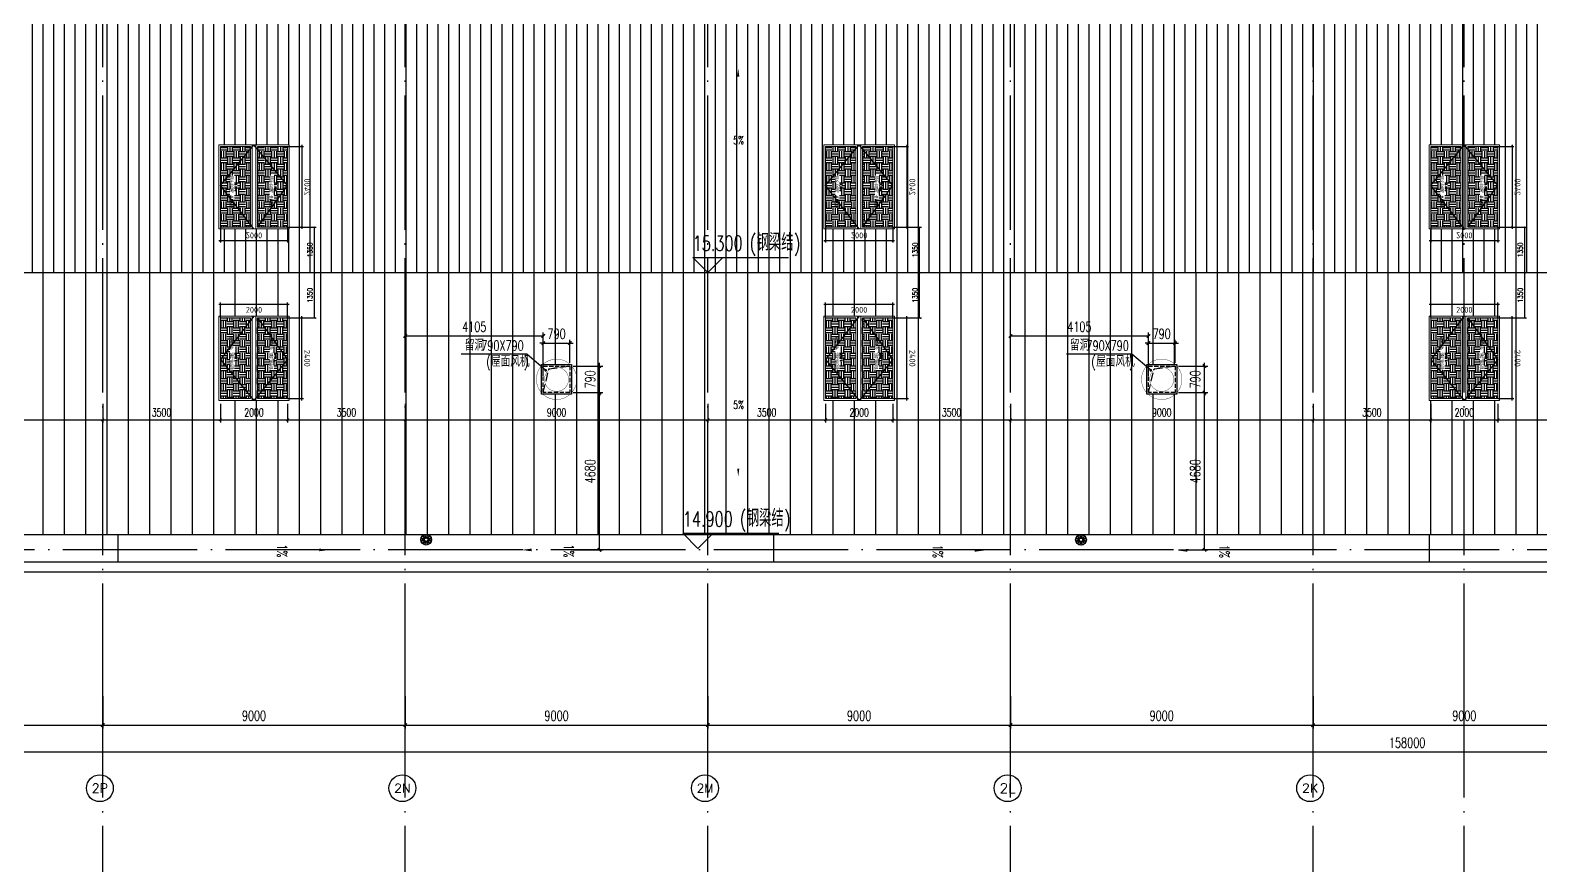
# Model space of a CAD drawing. Extents: x -1313754 to 847533, y 489853 to 941203.
# Drawn here: x 251990 to 296921, y 630673 to 655532 of the extents above; entities that cross this region are included whole.
import ezdxf
from ezdxf.enums import TextEntityAlignment as Align

# ---------------------------------------------------------------- set-up
doc = ezdxf.new("R2010")
doc.units = 0
doc.header["$LTSCALE"] = 1000
doc.header["$MEASUREMENT"] = 0
for name, pattern in [('DASH', [0.35, 0.25, -0.1]), ('DOTE', [2.42, 2, -0.2, 0.02, -0.2]), ('HIDDEN', [9.525, 6.35, -3.175])]:
    doc.linetypes.add(name, pattern=pattern)
doc.layers.get('Defpoints').update_dxf_attribs({"color": 210})
for name, color, linetype in [('A-AXIS-D', 1, 'Continuous'), ('A-AXIS-DOTE', 14, 'DOTE'), ('A-AXIS-DP', 126, 'Continuous'), ('A-AXIS-SYMB', 3, 'Continuous'), ('A-DRAIN', 142, 'Continuous'), ('A-HATCH-2', 251, 'Continuous'), ('A-LIN-V', 9, 'Continuous'), ('A-SFCE', 30, 'Continuous'), ('A-WINDOW', 140, 'Continuous'), ('AS-COLN', 6, 'Continuous'), ('AS-WALL', 40, 'Continuous'), ('AS-结构边线层', 200, 'Continuous'), ('DIM_SYMB', 3, 'Continuous'), ('PUB_TEXT', 7, 'Continuous'), ('SPACE', 7, 'Continuous'), ('SPACE_HATCH', 8, 'Continuous'), ('参考线', 8, 'Continuous'), ('外框', 1, 'HIDDEN'), ('暖通', 7, 'Continuous'), ('虹吸雨水斗', 6, 'Continuous')]:
    doc.layers.add(name, color=color, linetype=linetype)
doc.layers.add('A-加建区域', color=47, linetype='Continuous', plot=False)
doc.layers.add('成型线', color=3, linetype='Continuous', lineweight=18)
doc.styles.add('_TCH_AXIS', font='COMPLEX', dxfattribs={"bigfont": 'GBCBIG'})
doc.styles.add('_TCH_DIM', font='SIMPLEX', dxfattribs={"bigfont": 'GBCBIG'})
doc.styles.add('_TCH_DIM_T3', font='SIMPLEX', dxfattribs={"width": 0.705882, "bigfont": 'GBCBIG'})
doc.styles.add('_TCH_SPACE', font='SIMPLEX', dxfattribs={"height": 5, "bigfont": 'GBCBIG'})
doc.styles.get("Standard").update_dxf_attribs({"font": 'gbenor.shx', "bigfont": 'gbcbig.shx'})
doc.dimstyles.new('_TCH_ARCH&&100', dxfattribs={"dimtxt": 297.5, "dimasz": 100, "dimexe": 100, "dimexo": 100, "dimgap": 126.25, "dimtad": 1, "dimdec": 0, "dimzin": 0, "dimdsep": 46, "dimtxsty": '_TCH_DIM_T3', "dimblk": 'ARCHTICK', "dimcen": 0.09, "dimclrt": 7, "dimazin": 2, "dimtfac": 1, "dimtdec": 0, "dimtix": 1, "dimtmove": 2, "dimatfit": 3, "dimfxl": 0, "dimtolj": 1, "dimtzin": 0, "dimarcsym": 0})
doc.dimstyles.new('_TCH_ARCH&&50', dxfattribs={"dimtxt": 148.75, "dimasz": 50, "dimexe": 50, "dimexo": 50, "dimgap": 63.125, "dimtad": 1, "dimdec": 0, "dimzin": 0, "dimdsep": 46, "dimtxsty": '_TCH_DIM_T3', "dimblk": 'ARCHTICK', "dimcen": 0.09, "dimclrt": 7, "dimazin": 2, "dimtfac": 1, "dimtdec": 0, "dimtix": 1, "dimtmove": 2, "dimatfit": 3, "dimfxl": 0, "dimtolj": 1, "dimtzin": 0, "dimarcsym": 0})
doc.dimstyles.new('_TCH_ARCH&&80', dxfattribs={"dimtxt": 238, "dimasz": 80, "dimexe": 80, "dimexo": 80, "dimgap": 101, "dimtad": 1, "dimdec": 0, "dimzin": 0, "dimdsep": 46, "dimtxsty": '_TCH_DIM_T3', "dimblk": 'ARCHTICK', "dimcen": 0.09, "dimclrt": 7, "dimazin": 2, "dimtfac": 1, "dimtdec": 0, "dimtix": 1, "dimtmove": 2, "dimatfit": 3, "dimfxl": 0, "dimtolj": 1, "dimtzin": 0, "dimarcsym": 0})
pattern_1 = [(0, (0, 0), (187.5, 187.5), [187.5, -187.5]), (0, (0, 70.31), (187.5, 187.5), [187.5, -187.5]), (0, (0, 140.62), (187.5, 187.5), [187.5, -187.5]), (90, (23.44, 164.06), (-187.5, 187.5), [187.5, -187.5]), (90, (93.75, 164.06), (-187.5, 187.5), [187.5, -187.5]), (90, (164.06, 164.06), (-187.5, 187.5), [187.5, -187.5])]

# ---------------------------------------------------------------- blocks, each defined once
blk = doc.blocks.new('423213')
at = {"layer": 'A-AXIS-SYMB'}
for p, q in [((327494, 689616), (327044, 690066)), ((327044, 690066), (329894, 690066)), ((327494, 689616), (327944, 690066))]:
    blk.add_line(p, q, dxfattribs=at)
at = {"layer": 'PUB_TEXT', "style": '_TCH_DIM', "width": 0.705882}
for s, height, p in [('14.900', 446.2, (327043, 690266)), ('(', 446, (328738, 690266)), (')', 446, (330054, 690266))]:
    blk.add_text(s, height=height, dxfattribs=at).set_placement(p)
at = {"layer": 'PUB_TEXT', "style": '_TCH_DIM'}
blk.add_text('钢梁结', height=506.4, dxfattribs=at).set_placement((328948, 690266))
blk = doc.blocks.new('w4243')
at = {"layer": 'A-AXIS-SYMB'}
for p, q in [((327787, 697820), (327337, 698270)), ((327337, 698270), (330187, 698270)), ((327787, 697820), (328237, 698270))]:
    blk.add_line(p, q, dxfattribs=at)
at = {"layer": 'PUB_TEXT', "style": '_TCH_DIM', "width": 0.705882}
for s, height, p in [('15.300', 446.2, (327337, 698470)), ('(', 446, (329032, 698470)), (')', 446, (330347, 698470))]:
    blk.add_text(s, height=height, dxfattribs=at).set_placement(p)
at = {"layer": 'PUB_TEXT', "style": '_TCH_DIM'}
blk.add_text('钢梁结', height=506.4, dxfattribs=at).set_placement((329242, 698470))
blk = doc.blocks.new('rrrrrrrrrrrrrrrrrrrrr')
at = {"layer": 'A-HATCH-2'}
h = blk.add_hatch(dxfattribs=at)
h.set_pattern_fill('ANSI31', color=256, scale=200, angle=45)
h.set_pattern_definition([(90, (-500100, 0), (-317.5, 0), [])])
h.paths.add_polyline_path([(-266220, 648320), (-133684.3, 648320), (-128454.2, 648320), (-128454.2, 656120), (-285554.2, 656120), (-285554.2, 654270), (-285854.2, 654270), (-285854.2, 648345), (-262540, 648320)])
h = blk.add_hatch(dxfattribs=at)
h.set_pattern_fill('ANSI31', color=256, scale=400, angle=45)
h.set_pattern_definition([(90, (-500100, 0), (-635, 0), [])])
h.paths.add_polyline_path([(-266220, 648320), (-133684.3, 648320), (-128454.2, 648320), (-128454.2, 640520), (-285854.2, 640520), (-285854.2, 648320), (-262540, 648320)])
at = {"layer": 'A-AXIS-SYMB'}
for points in [[(-227050, 652460, 0, 0, 0), (-227050, 654390, 0, 64, 0), (-227050, 654150, 0, 0, 0)], [(-227050, 644180, 0, 0, 0), (-227050, 642250, 0, 64, 0), (-227050, 642490, 0, 0, 0)]]:
    blk.add_lwpolyline(points, format="xyseb", dxfattribs=at)
at = {"layer": 'A-LIN-V'}
blk.add_lwpolyline([(-128454.2, 640520), (-285854.2, 640520)], dxfattribs=at)
at = {"layer": 'A-SFCE'}
for points in [[(-285554.2, 654570), (-286154.2, 654570), (-286154.2, 639420), (-128154.2, 639420), (-128154.2, 639420), (-128154.2, 723220), (-264679.1, 723220), (-286154.2, 657017.5), (-286154.2, 656070)], [(-285854.2, 654270), (-285854.2, 639720), (-128454.2, 639720), (-128454.2, 722920), (-264461, 722920), (-285854.2, 656970), (-285854.2, 656370)], [(-285854.2, 648320), (-128454.2, 648320)]]:
    blk.add_lwpolyline(points, dxfattribs=at)
at = {"layer": 'A-WINDOW'}
for name in ['w4243', '423213']:
    blk.add_blockref(name, (-555741.6, -49500), dxfattribs=at)
at = {"layer": 'PUB_TEXT', "style": '_TCH_DIM', "width": 0.705882}
for p in [(-227202, 652138), (-227202, 644264)]:
    blk.add_text('5%', height=238, dxfattribs=at).set_placement(p)
blk = doc.blocks.new('_ArchTick')
at = {"color": 0, "linetype": 'ByBlock', "const_width": 0.4}
blk.add_lwpolyline([(-0.5, -0.5), (0.5, 0.5)], dxfattribs=at)
blk = doc.blocks.new('44')
at = {"layer": 'A-AXIS-DP', "color": 1}
for p, q in [((280302, 745270), (280302, 747370)), ((277446, 744900), (279946, 744900))]:
    blk.add_line(p, q, dxfattribs=at)
for p, xscale, yscale, zscale, rotation in [((280302, 747320), -50.00000000000003, 50.00000000000003, 50.00000000000001, 270), ((280302, 745320), -50.00000000000001, 50.00000000000001, 50.00000000000001, 90), ((279896, 744900), -50, 50, 50, 180)]:
    blk.add_blockref('_ArchTick', p, dxfattribs=dict(at, xscale=xscale, yscale=yscale, zscale=zscale, rotation=rotation))
at = {"layer": 'A-AXIS-DP', "color": 1, "xscale": -50, "yscale": 50, "zscale": 50}
blk.add_blockref('_ArchTick', (277496, 744900), dxfattribs=at)
at = {"layer": 'A-AXIS-DP', "color": 1, "insert": (278696, 744737), "char_height": 175, "attachment_point": 5, "rotation": 180}
blk.add_mtext('\\A1;2400', dxfattribs=at)
blk.add_wipeout([(277446, 745270), (279946, 745270), (279946, 747370), (277446, 747370)]).dxf.layer = '参考线'
at = {"layer": 'SPACE_HATCH'}
h = blk.add_hatch(dxfattribs=at)
h.set_pattern_fill('土壤', color=1, scale=50, style=0)
h.set_pattern_definition(pattern_1)
h.paths.add_polyline_path([(277496, 746420), (279896, 746420), (279896, 747320), (277496, 747320)])
h.paths.add_polyline_path([(278352, 746904), (279057, 746904), (279057, 747034), (278352, 747034)])
h.paths.add_polyline_path([(278591, 746811), (278817, 746811), (278817, 746895), (278591, 746895)])
h = blk.add_hatch(dxfattribs=at)
h.set_pattern_fill('土壤', color=1, scale=50, style=0)
h.set_pattern_definition(pattern_1)
h.paths.add_polyline_path([(277496, 746220), (279896, 746220), (279896, 745320), (277496, 745320)])
h.paths.add_polyline_path([(278352, 745724), (279057, 745724), (279057, 745854), (278352, 745854)])
h.paths.add_polyline_path([(278591, 745631), (278817, 745631), (278817, 745715), (278591, 745715)])
at = {"layer": 'A-AXIS-DP', "color": 1}
for p, q in [((279906, 747320), (280352, 747320)), ((277496, 745320), (277496, 744850)), ((279896, 745320), (279896, 744850)), ((279906, 745320), (280352, 745320))]:
    blk.add_line(p, q, dxfattribs=at)
at = {"layer": '外框'}
for points in [[(279946, 746320), (278658, 747320), (277446, 746320)], [(279896, 746220), (278658, 745320), (277446, 746320)]]:
    blk.add_lwpolyline(points, dxfattribs=at)
at = {"layer": '成型线'}
for p, q in [((279946, 745270), (279946, 747370)), ((277446, 746370), (279946, 746370)), ((277496, 746420), (279896, 746420)), ((277446, 746270), (279946, 746270)), ((277496, 746220), (279896, 746220))]:
    blk.add_line(p, q, dxfattribs=at)
for points in [[(279946, 745270), (277446, 745270), (277446, 747370), (279946, 747370)], [(277496, 746420), (277496, 747320), (279896, 747320), (279896, 746420)], [(279896, 746220), (279896, 745320), (277496, 745320), (277496, 746220)]]:
    blk.add_lwpolyline(points, dxfattribs=at)
at = {"layer": 'A-AXIS-DP', "color": 1, "insert": (280139, 746320), "char_height": 175, "attachment_point": 5, "rotation": 270}
blk.add_mtext('\\A1;2000', dxfattribs=at)
at = {"layer": 'SPACE', "color": 1, "style": '_TCH_SPACE'}
for p in [(278365, 746930), (278365, 745750)]:
    blk.add_text('自然排烟窗，有效面积', height=96.5, dxfattribs=at).set_placement(p)
at = {"layer": 'SPACE', "color": 1, "style": '_TCH_SPACE', "width": 0.705882}
for s, height, p in [('2.16m', 59.5, (278600, 746828)), ('2', 29.8, (278792, 746863)), ('2.16m', 59.5, (278600, 745648)), ('2', 29.8, (278792, 745683))]:
    blk.add_text(s, height=height, dxfattribs=at).set_placement(p)
blk = doc.blocks.new('*D2266')
at = {"layer": 'A-WINDOW', "color": 0, "lineweight": -2}
for p, q in [((296446, 826270), (296446, 825470)), ((297796, 826270), (297796, 825470)), ((296446, 825520), (297796, 825520))]:
    blk.add_line(p, q, dxfattribs=at)
at = {"layer": 'Defpoints', "color": 0}
for p in [(296446, 826320), (297796, 826320), (297796, 825520)]:
    blk.add_point(p, dxfattribs=at)
at = {"layer": 'A-WINDOW', "color": 0, "lineweight": -2, "xscale": 50, "yscale": 50, "zscale": 50, "rotation": 180}
blk.add_blockref('_ArchTick', (296446, 825520), dxfattribs=at)
at = {"layer": 'A-WINDOW', "color": 0, "lineweight": -2, "xscale": 50, "yscale": 50, "zscale": 50}
blk.add_blockref('_ArchTick', (297796, 825520), dxfattribs=at)
at = {"layer": 'A-WINDOW', "color": 7, "insert": (297121, 825657), "char_height": 148.8, "attachment_point": 5, "style": '_TCH_DIM_T3'}
blk.add_mtext('\\A1;1350', dxfattribs=at)
blk = doc.blocks.new('*D2267')
at = {"layer": 'A-WINDOW', "color": 0, "lineweight": -2}
for p, q in [((297796, 826270), (297796, 825470)), ((299146, 826270), (299146, 825470)), ((297796, 825520), (299146, 825520))]:
    blk.add_line(p, q, dxfattribs=at)
at = {"layer": 'Defpoints', "color": 0}
for p in [(297796, 826320), (299146, 826320), (299146, 825520)]:
    blk.add_point(p, dxfattribs=at)
at = {"layer": 'A-WINDOW', "color": 0, "lineweight": -2, "xscale": 50, "yscale": 50, "zscale": 50, "rotation": 180}
blk.add_blockref('_ArchTick', (297796, 825520), dxfattribs=at)
at = {"layer": 'A-WINDOW', "color": 0, "lineweight": -2, "xscale": 50, "yscale": 50, "zscale": 50}
blk.add_blockref('_ArchTick', (299146, 825520), dxfattribs=at)
at = {"layer": 'A-WINDOW', "color": 7, "insert": (298471, 825657), "char_height": 148.8, "attachment_point": 5, "style": '_TCH_DIM_T3'}
blk.add_mtext('\\A1;1350', dxfattribs=at)
blk = doc.blocks.new('*D1830')
at = {"layer": 'A-AXIS-DP', "color": 0, "lineweight": -2}
for p, q in [((245146, 644420), (245146, 643860)), ((254146, 644420), (254146, 643860)), ((245146, 643940), (254146, 643940))]:
    blk.add_line(p, q, dxfattribs=at)
at = {"layer": 'Defpoints', "color": 0}
for p in [(245146, 644500), (254146, 644500), (254146, 643940)]:
    blk.add_point(p, dxfattribs=at)
at = {"layer": 'A-AXIS-DP', "color": 0, "lineweight": -2, "xscale": 80, "yscale": 80, "zscale": 80, "rotation": 180}
blk.add_blockref('_ArchTick', (245146, 643940), dxfattribs=at)
at = {"layer": 'A-AXIS-DP', "color": 0, "lineweight": -2, "xscale": 80, "yscale": 80, "zscale": 80}
blk.add_blockref('_ArchTick', (254146, 643940), dxfattribs=at)
at = {"layer": 'A-AXIS-DP', "color": 7, "insert": (249646, 644160), "char_height": 238, "attachment_point": 5, "style": '_TCH_DIM_T3'}
blk.add_mtext('\\A1;9000', dxfattribs=at)
blk = doc.blocks.new('*D1831')
at = {"layer": 'A-AXIS-DP', "color": 0, "lineweight": -2}
for p, q in [((254146, 644420), (254146, 643860)), ((257646, 644420), (257646, 643860)), ((254146, 643940), (257646, 643940))]:
    blk.add_line(p, q, dxfattribs=at)
at = {"layer": 'Defpoints', "color": 0}
for p in [(254146, 644500), (257646, 644500), (257646, 643940)]:
    blk.add_point(p, dxfattribs=at)
at = {"layer": 'A-AXIS-DP', "color": 0, "lineweight": -2, "xscale": 80, "yscale": 80, "zscale": 80, "rotation": 180}
blk.add_blockref('_ArchTick', (254146, 643940), dxfattribs=at)
at = {"layer": 'A-AXIS-DP', "color": 0, "lineweight": -2, "xscale": 80, "yscale": 80, "zscale": 80}
blk.add_blockref('_ArchTick', (257646, 643940), dxfattribs=at)
at = {"layer": 'A-AXIS-DP', "color": 7, "insert": (255896, 644160), "char_height": 238, "attachment_point": 5, "style": '_TCH_DIM_T3'}
blk.add_mtext('\\A1;3500', dxfattribs=at)
blk = doc.blocks.new('*D1832')
at = {"layer": 'A-AXIS-DP', "color": 0, "lineweight": -2}
for p, q in [((257646, 644420), (257646, 643860)), ((259646, 644420), (259646, 643860)), ((257646, 643940), (259646, 643940))]:
    blk.add_line(p, q, dxfattribs=at)
at = {"layer": 'Defpoints', "color": 0}
for p in [(257646, 644500), (259646, 644500), (259646, 643940)]:
    blk.add_point(p, dxfattribs=at)
at = {"layer": 'A-AXIS-DP', "color": 0, "lineweight": -2, "xscale": 80, "yscale": 80, "zscale": 80, "rotation": 180}
blk.add_blockref('_ArchTick', (257646, 643940), dxfattribs=at)
at = {"layer": 'A-AXIS-DP', "color": 0, "lineweight": -2, "xscale": 80, "yscale": 80, "zscale": 80}
blk.add_blockref('_ArchTick', (259646, 643940), dxfattribs=at)
at = {"layer": 'A-AXIS-DP', "color": 7, "insert": (258646, 644160), "char_height": 238, "attachment_point": 5, "style": '_TCH_DIM_T3'}
blk.add_mtext('\\A1;2000', dxfattribs=at)
blk = doc.blocks.new('*D1833')
at = {"layer": 'A-AXIS-DP', "color": 0, "lineweight": -2}
for p, q in [((259646, 644420), (259646, 643860)), ((263146, 644420), (263146, 643860)), ((259646, 643940), (263146, 643940))]:
    blk.add_line(p, q, dxfattribs=at)
at = {"layer": 'Defpoints', "color": 0}
for p in [(259646, 644500), (263146, 644500), (263146, 643940)]:
    blk.add_point(p, dxfattribs=at)
at = {"layer": 'A-AXIS-DP', "color": 0, "lineweight": -2, "xscale": 80, "yscale": 80, "zscale": 80, "rotation": 180}
blk.add_blockref('_ArchTick', (259646, 643940), dxfattribs=at)
at = {"layer": 'A-AXIS-DP', "color": 0, "lineweight": -2, "xscale": 80, "yscale": 80, "zscale": 80}
blk.add_blockref('_ArchTick', (263146, 643940), dxfattribs=at)
at = {"layer": 'A-AXIS-DP', "color": 7, "insert": (261396, 644160), "char_height": 238, "attachment_point": 5, "style": '_TCH_DIM_T3'}
blk.add_mtext('\\A1;3500', dxfattribs=at)
blk = doc.blocks.new('*D1834')
at = {"layer": 'A-AXIS-DP', "color": 0, "lineweight": -2}
for p, q in [((263146, 644420), (263146, 643860)), ((272146, 644420), (272146, 643860)), ((263146, 643940), (272146, 643940))]:
    blk.add_line(p, q, dxfattribs=at)
at = {"layer": 'Defpoints', "color": 0}
for p in [(263146, 644500), (272146, 644500), (272146, 643940)]:
    blk.add_point(p, dxfattribs=at)
at = {"layer": 'A-AXIS-DP', "color": 0, "lineweight": -2, "xscale": 80, "yscale": 80, "zscale": 80, "rotation": 180}
blk.add_blockref('_ArchTick', (263146, 643940), dxfattribs=at)
at = {"layer": 'A-AXIS-DP', "color": 0, "lineweight": -2, "xscale": 80, "yscale": 80, "zscale": 80}
blk.add_blockref('_ArchTick', (272146, 643940), dxfattribs=at)
at = {"layer": 'A-AXIS-DP', "color": 7, "insert": (267646, 644160), "char_height": 238, "attachment_point": 5, "style": '_TCH_DIM_T3'}
blk.add_mtext('\\A1;9000', dxfattribs=at)
blk = doc.blocks.new('*D1835')
at = {"layer": 'A-AXIS-DP', "color": 0, "lineweight": -2}
for p, q in [((272146, 644420), (272146, 643860)), ((275646, 644420), (275646, 643860)), ((272146, 643940), (275646, 643940))]:
    blk.add_line(p, q, dxfattribs=at)
at = {"layer": 'Defpoints', "color": 0}
for p in [(272146, 644500), (275646, 644500), (275646, 643940)]:
    blk.add_point(p, dxfattribs=at)
at = {"layer": 'A-AXIS-DP', "color": 0, "lineweight": -2, "xscale": 80, "yscale": 80, "zscale": 80, "rotation": 180}
blk.add_blockref('_ArchTick', (272146, 643940), dxfattribs=at)
at = {"layer": 'A-AXIS-DP', "color": 0, "lineweight": -2, "xscale": 80, "yscale": 80, "zscale": 80}
blk.add_blockref('_ArchTick', (275646, 643940), dxfattribs=at)
at = {"layer": 'A-AXIS-DP', "color": 7, "insert": (273896, 644160), "char_height": 238, "attachment_point": 5, "style": '_TCH_DIM_T3'}
blk.add_mtext('\\A1;3500', dxfattribs=at)
blk = doc.blocks.new('*D1836')
at = {"layer": 'A-AXIS-DP', "color": 0, "lineweight": -2}
for p, q in [((275646, 644420), (275646, 643860)), ((277646, 644420), (277646, 643860)), ((275646, 643940), (277646, 643940))]:
    blk.add_line(p, q, dxfattribs=at)
at = {"layer": 'Defpoints', "color": 0}
for p in [(275646, 644500), (277646, 644500), (277646, 643940)]:
    blk.add_point(p, dxfattribs=at)
at = {"layer": 'A-AXIS-DP', "color": 0, "lineweight": -2, "xscale": 80, "yscale": 80, "zscale": 80, "rotation": 180}
blk.add_blockref('_ArchTick', (275646, 643940), dxfattribs=at)
at = {"layer": 'A-AXIS-DP', "color": 0, "lineweight": -2, "xscale": 80, "yscale": 80, "zscale": 80}
blk.add_blockref('_ArchTick', (277646, 643940), dxfattribs=at)
at = {"layer": 'A-AXIS-DP', "color": 7, "insert": (276646, 644160), "char_height": 238, "attachment_point": 5, "style": '_TCH_DIM_T3'}
blk.add_mtext('\\A1;2000', dxfattribs=at)
blk = doc.blocks.new('*D1837')
at = {"layer": 'A-AXIS-DP', "color": 0, "lineweight": -2}
for p, q in [((277646, 644420), (277646, 643860)), ((281146, 644420), (281146, 643860)), ((277646, 643940), (281146, 643940))]:
    blk.add_line(p, q, dxfattribs=at)
at = {"layer": 'Defpoints', "color": 0}
for p in [(277646, 644500), (281146, 644500), (281146, 643940)]:
    blk.add_point(p, dxfattribs=at)
at = {"layer": 'A-AXIS-DP', "color": 0, "lineweight": -2, "xscale": 80, "yscale": 80, "zscale": 80, "rotation": 180}
blk.add_blockref('_ArchTick', (277646, 643940), dxfattribs=at)
at = {"layer": 'A-AXIS-DP', "color": 0, "lineweight": -2, "xscale": 80, "yscale": 80, "zscale": 80}
blk.add_blockref('_ArchTick', (281146, 643940), dxfattribs=at)
at = {"layer": 'A-AXIS-DP', "color": 7, "insert": (279396, 644160), "char_height": 238, "attachment_point": 5, "style": '_TCH_DIM_T3'}
blk.add_mtext('\\A1;3500', dxfattribs=at)
blk = doc.blocks.new('*D1838')
at = {"layer": 'A-AXIS-DP', "color": 0, "lineweight": -2}
for p, q in [((281146, 644420), (281146, 643860)), ((290146, 644420), (290146, 643860)), ((281146, 643940), (290146, 643940))]:
    blk.add_line(p, q, dxfattribs=at)
at = {"layer": 'Defpoints', "color": 0}
for p in [(281146, 644500), (290146, 644500), (290146, 643940)]:
    blk.add_point(p, dxfattribs=at)
at = {"layer": 'A-AXIS-DP', "color": 0, "lineweight": -2, "xscale": 80, "yscale": 80, "zscale": 80, "rotation": 180}
blk.add_blockref('_ArchTick', (281146, 643940), dxfattribs=at)
at = {"layer": 'A-AXIS-DP', "color": 0, "lineweight": -2, "xscale": 80, "yscale": 80, "zscale": 80}
blk.add_blockref('_ArchTick', (290146, 643940), dxfattribs=at)
at = {"layer": 'A-AXIS-DP', "color": 7, "insert": (285646, 644160), "char_height": 238, "attachment_point": 5, "style": '_TCH_DIM_T3'}
blk.add_mtext('\\A1;9000', dxfattribs=at)
blk = doc.blocks.new('*D1839')
at = {"layer": 'A-AXIS-DP', "color": 0, "lineweight": -2}
for p, q in [((290146, 644420), (290146, 643860)), ((293646, 644420), (293646, 643860)), ((290146, 643940), (293646, 643940))]:
    blk.add_line(p, q, dxfattribs=at)
at = {"layer": 'Defpoints', "color": 0}
for p in [(290146, 644500), (293646, 644500), (293646, 643940)]:
    blk.add_point(p, dxfattribs=at)
at = {"layer": 'A-AXIS-DP', "color": 0, "lineweight": -2, "xscale": 80, "yscale": 80, "zscale": 80, "rotation": 180}
blk.add_blockref('_ArchTick', (290146, 643940), dxfattribs=at)
at = {"layer": 'A-AXIS-DP', "color": 0, "lineweight": -2, "xscale": 80, "yscale": 80, "zscale": 80}
blk.add_blockref('_ArchTick', (293646, 643940), dxfattribs=at)
at = {"layer": 'A-AXIS-DP', "color": 7, "insert": (291896, 644160), "char_height": 238, "attachment_point": 5, "style": '_TCH_DIM_T3'}
blk.add_mtext('\\A1;3500', dxfattribs=at)
blk = doc.blocks.new('*D1840')
at = {"layer": 'A-AXIS-DP', "color": 0, "lineweight": -2}
for p, q in [((293646, 644420), (293646, 643860)), ((295646, 644420), (295646, 643860)), ((293646, 643940), (295646, 643940))]:
    blk.add_line(p, q, dxfattribs=at)
at = {"layer": 'Defpoints', "color": 0}
for p in [(293646, 644500), (295646, 644500), (295646, 643940)]:
    blk.add_point(p, dxfattribs=at)
at = {"layer": 'A-AXIS-DP', "color": 0, "lineweight": -2, "xscale": 80, "yscale": 80, "zscale": 80, "rotation": 180}
blk.add_blockref('_ArchTick', (293646, 643940), dxfattribs=at)
at = {"layer": 'A-AXIS-DP', "color": 0, "lineweight": -2, "xscale": 80, "yscale": 80, "zscale": 80}
blk.add_blockref('_ArchTick', (295646, 643940), dxfattribs=at)
at = {"layer": 'A-AXIS-DP', "color": 7, "insert": (294646, 644160), "char_height": 238, "attachment_point": 5, "style": '_TCH_DIM_T3'}
blk.add_mtext('\\A1;2000', dxfattribs=at)
blk = doc.blocks.new('*D1841')
at = {"layer": 'A-AXIS-DP', "color": 0, "lineweight": -2}
for p, q in [((295646, 644420), (295646, 643860)), ((299146, 644420), (299146, 643860)), ((295646, 643940), (299146, 643940))]:
    blk.add_line(p, q, dxfattribs=at)
at = {"layer": 'Defpoints', "color": 0}
for p in [(295646, 644500), (299146, 644500), (299146, 643940)]:
    blk.add_point(p, dxfattribs=at)
at = {"layer": 'A-AXIS-DP', "color": 0, "lineweight": -2, "xscale": 80, "yscale": 80, "zscale": 80, "rotation": 180}
blk.add_blockref('_ArchTick', (295646, 643940), dxfattribs=at)
at = {"layer": 'A-AXIS-DP', "color": 0, "lineweight": -2, "xscale": 80, "yscale": 80, "zscale": 80}
blk.add_blockref('_ArchTick', (299146, 643940), dxfattribs=at)
at = {"layer": 'A-AXIS-DP', "color": 7, "insert": (297396, 644160), "char_height": 238, "attachment_point": 5, "style": '_TCH_DIM_T3'}
blk.add_mtext('\\A1;3500', dxfattribs=at)
blk = doc.blocks.new('*D1288')
at = {"layer": 'A-AXIS-D', "color": 0, "lineweight": -2}
for p, q in [((-34118, -169100), (-34118, -170060)), ((-25118, -169100), (-25118, -170060)), ((-34118, -169960), (-25118, -169960))]:
    blk.add_line(p, q, dxfattribs=at)
at = {"layer": 'Defpoints', "color": 0}
for p in [(-34118, -169000), (-25118, -169000), (-25118, -169960)]:
    blk.add_point(p, dxfattribs=at)
at = {"layer": 'A-AXIS-D', "color": 0, "lineweight": -2, "xscale": 100, "yscale": 100, "zscale": 100, "rotation": 180}
blk.add_blockref('_ArchTick', (-34118, -169960), dxfattribs=at)
at = {"layer": 'A-AXIS-D', "color": 0, "lineweight": -2, "xscale": 100, "yscale": 100, "zscale": 100}
blk.add_blockref('_ArchTick', (-25118, -169960), dxfattribs=at)
at = {"layer": 'A-AXIS-D', "color": 7, "insert": (-29618, -169685), "char_height": 297.5, "attachment_point": 5, "style": '_TCH_DIM_T3'}
blk.add_mtext('\\A1;9000', dxfattribs=at)
blk = doc.blocks.new('*D1289')
at = {"layer": 'A-AXIS-D', "color": 0, "lineweight": -2}
for p, q in [((-25118, -169100), (-25118, -170060)), ((-16118, -169100), (-16118, -170060)), ((-25118, -169960), (-16118, -169960))]:
    blk.add_line(p, q, dxfattribs=at)
at = {"layer": 'Defpoints', "color": 0}
for p in [(-25118, -169000), (-16118, -169000), (-16118, -169960)]:
    blk.add_point(p, dxfattribs=at)
at = {"layer": 'A-AXIS-D', "color": 0, "lineweight": -2, "xscale": 100, "yscale": 100, "zscale": 100, "rotation": 180}
blk.add_blockref('_ArchTick', (-25118, -169960), dxfattribs=at)
at = {"layer": 'A-AXIS-D', "color": 0, "lineweight": -2, "xscale": 100, "yscale": 100, "zscale": 100}
blk.add_blockref('_ArchTick', (-16118, -169960), dxfattribs=at)
at = {"layer": 'A-AXIS-D', "color": 7, "insert": (-20618, -169685), "char_height": 297.5, "attachment_point": 5, "style": '_TCH_DIM_T3'}
blk.add_mtext('\\A1;9000', dxfattribs=at)
blk = doc.blocks.new('*D1290')
at = {"layer": 'A-AXIS-D', "color": 0, "lineweight": -2}
for p, q in [((-16118, -169100), (-16118, -170060)), ((-7118, -169100), (-7118, -170060)), ((-16118, -169960), (-7118, -169960))]:
    blk.add_line(p, q, dxfattribs=at)
at = {"layer": 'Defpoints', "color": 0}
for p in [(-16118, -169000), (-7118, -169000), (-7118, -169960)]:
    blk.add_point(p, dxfattribs=at)
at = {"layer": 'A-AXIS-D', "color": 0, "lineweight": -2, "xscale": 100, "yscale": 100, "zscale": 100, "rotation": 180}
blk.add_blockref('_ArchTick', (-16118, -169960), dxfattribs=at)
at = {"layer": 'A-AXIS-D', "color": 0, "lineweight": -2, "xscale": 100, "yscale": 100, "zscale": 100}
blk.add_blockref('_ArchTick', (-7118, -169960), dxfattribs=at)
at = {"layer": 'A-AXIS-D', "color": 7, "insert": (-11618, -169685), "char_height": 297.5, "attachment_point": 5, "style": '_TCH_DIM_T3'}
blk.add_mtext('\\A1;9000', dxfattribs=at)
blk = doc.blocks.new('*D1291')
at = {"layer": 'A-AXIS-D', "color": 0, "lineweight": -2}
for p, q in [((-7118, -169100), (-7118, -170060)), ((1882, -169100), (1882, -170060)), ((-7118, -169960), (1882, -169960))]:
    blk.add_line(p, q, dxfattribs=at)
at = {"layer": 'Defpoints', "color": 0}
for p in [(-7118, -169000), (1882, -169000), (1882, -169960)]:
    blk.add_point(p, dxfattribs=at)
at = {"layer": 'A-AXIS-D', "color": 0, "lineweight": -2, "xscale": 100, "yscale": 100, "zscale": 100, "rotation": 180}
blk.add_blockref('_ArchTick', (-7118, -169960), dxfattribs=at)
at = {"layer": 'A-AXIS-D', "color": 0, "lineweight": -2, "xscale": 100, "yscale": 100, "zscale": 100}
blk.add_blockref('_ArchTick', (1882, -169960), dxfattribs=at)
at = {"layer": 'A-AXIS-D', "color": 7, "insert": (-2618, -169685), "char_height": 297.5, "attachment_point": 5, "style": '_TCH_DIM_T3'}
blk.add_mtext('\\A1;9000', dxfattribs=at)
blk = doc.blocks.new('*D1292')
at = {"layer": 'A-AXIS-D', "color": 0, "lineweight": -2}
for p, q in [((1882, -169100), (1882, -170060)), ((10882, -169100), (10882, -170060)), ((1882, -169960), (10882, -169960))]:
    blk.add_line(p, q, dxfattribs=at)
at = {"layer": 'Defpoints', "color": 0}
for p in [(1882, -169000), (10882, -169000), (10882, -169960)]:
    blk.add_point(p, dxfattribs=at)
at = {"layer": 'A-AXIS-D', "color": 0, "lineweight": -2, "xscale": 100, "yscale": 100, "zscale": 100, "rotation": 180}
blk.add_blockref('_ArchTick', (1882, -169960), dxfattribs=at)
at = {"layer": 'A-AXIS-D', "color": 0, "lineweight": -2, "xscale": 100, "yscale": 100, "zscale": 100}
blk.add_blockref('_ArchTick', (10882, -169960), dxfattribs=at)
at = {"layer": 'A-AXIS-D', "color": 7, "insert": (6382, -169685), "char_height": 297.5, "attachment_point": 5, "style": '_TCH_DIM_T3'}
blk.add_mtext('\\A1;9000', dxfattribs=at)
blk = doc.blocks.new('*D1293')
at = {"layer": 'A-AXIS-D', "color": 0, "lineweight": -2}
for p, q in [((10882, -169100), (10882, -170060)), ((19882, -169100), (19882, -170060)), ((10882, -169960), (19882, -169960))]:
    blk.add_line(p, q, dxfattribs=at)
at = {"layer": 'Defpoints', "color": 0}
for p in [(10882, -169000), (19882, -169000), (19882, -169960)]:
    blk.add_point(p, dxfattribs=at)
at = {"layer": 'A-AXIS-D', "color": 0, "lineweight": -2, "xscale": 100, "yscale": 100, "zscale": 100, "rotation": 180}
blk.add_blockref('_ArchTick', (10882, -169960), dxfattribs=at)
at = {"layer": 'A-AXIS-D', "color": 0, "lineweight": -2, "xscale": 100, "yscale": 100, "zscale": 100}
blk.add_blockref('_ArchTick', (19882, -169960), dxfattribs=at)
at = {"layer": 'A-AXIS-D', "color": 7, "insert": (15382, -169685), "char_height": 297.5, "attachment_point": 5, "style": '_TCH_DIM_T3'}
blk.add_mtext('\\A1;9000', dxfattribs=at)
blk = doc.blocks.new('*D1384')
at = {"layer": 'A-AXIS-D', "color": 0, "lineweight": -2}
for p, q in [((-65318, -169200), (-65318, -170860)), ((92682, -169200), (92682, -170860)), ((-65318, -170760), (92682, -170760))]:
    blk.add_line(p, q, dxfattribs=at)
at = {"layer": 'Defpoints', "color": 0}
for p in [(-65318, -169100), (92682, -169100), (92682, -170760)]:
    blk.add_point(p, dxfattribs=at)
at = {"layer": 'A-AXIS-D', "color": 0, "lineweight": -2, "xscale": 100, "yscale": 100, "zscale": 100, "rotation": 180}
blk.add_blockref('_ArchTick', (-65318, -170760), dxfattribs=at)
at = {"layer": 'A-AXIS-D', "color": 0, "lineweight": -2, "xscale": 100, "yscale": 100, "zscale": 100}
blk.add_blockref('_ArchTick', (92682, -170760), dxfattribs=at)
at = {"layer": 'A-AXIS-D', "color": 7, "insert": (13682, -170485), "char_height": 297.5, "attachment_point": 5, "style": '_TCH_DIM_T3'}
blk.add_mtext('\\A1;158000', dxfattribs=at)
blk = doc.blocks.new('*D138')
at = {"layer": 'A-AXIS-DP', "color": 0, "lineweight": -2}
for p, q in [((-1274, 395), (-1274, 495)), ((-495, 395), (-1374, 395)), ((-1274, 395), (-1274, -395)), ((-495, -395), (-1374, -395)), ((-1274, -395), (-1274, -495))]:
    blk.add_line(p, q, dxfattribs=at)
at = {"layer": 'Defpoints', "color": 0}
for p in [(-395, 395), (-1274, -395), (-395, -395)]:
    blk.add_point(p, dxfattribs=at)
at = {"layer": 'A-AXIS-DP', "color": 0, "lineweight": -2, "xscale": 100, "yscale": 100, "zscale": 100}
for p, rotation in [((-1274, 395), 270), ((-1274, -395), 90)]:
    blk.add_blockref('_ArchTick', p, dxfattribs=dict(at, rotation=rotation))
at = {"layer": 'A-AXIS-DP', "color": 7, "insert": (-999, 0), "char_height": 297.5, "attachment_point": 5, "rotation": 270, "style": '_TCH_DIM_T3'}
blk.add_mtext('\\A1;790', dxfattribs=at)
blk = doc.blocks.new('*D139')
at = {"layer": 'A-AXIS-DP', "color": 0, "lineweight": -2}
for p, q in [((-395, -495), (-395, -1178)), ((395, -495), (395, -1178)), ((-395, -1078), (-495, -1078)), ((395, -1078), (-395, -1078)), ((395, -1078), (495, -1078))]:
    blk.add_line(p, q, dxfattribs=at)
at = {"layer": 'Defpoints', "color": 0}
for p in [(-395, -395), (395, -395), (-395, -1078)]:
    blk.add_point(p, dxfattribs=at)
at = {"layer": 'A-AXIS-DP', "color": 0, "lineweight": -2, "xscale": 100, "yscale": 100, "zscale": 100}
blk.add_blockref('_ArchTick', (-395, -1078), dxfattribs=at)
at = {"layer": 'A-AXIS-DP', "color": 0, "lineweight": -2, "xscale": 100, "yscale": 100, "zscale": 100, "rotation": 180}
blk.add_blockref('_ArchTick', (395, -1078), dxfattribs=at)
at = {"layer": 'A-AXIS-DP', "color": 7, "insert": (0, -1353), "char_height": 297.5, "attachment_point": 5, "rotation": 180, "style": '_TCH_DIM_T3'}
blk.add_mtext('\\A1;790', dxfattribs=at)
blk = doc.blocks.new('*D2486')
at = {"layer": 'A-AXIS-DP', "color": 0, "lineweight": -2}
for p, q in [((281146, 645245), (281146, 646535)), ((281146, 646435), (285251, 646435)), ((285251, 645245), (285251, 646535))]:
    blk.add_line(p, q, dxfattribs=at)
at = {"layer": 'Defpoints', "color": 0}
for p in [(285251, 646435), (281146, 645145), (285251, 645145)]:
    blk.add_point(p, dxfattribs=at)
at = {"layer": 'A-AXIS-DP', "color": 0, "lineweight": -2, "xscale": 100, "yscale": 100, "zscale": 100, "rotation": 180}
blk.add_blockref('_ArchTick', (281146, 646435), dxfattribs=at)
at = {"layer": 'A-AXIS-DP', "color": 0, "lineweight": -2, "xscale": 100, "yscale": 100, "zscale": 100}
blk.add_blockref('_ArchTick', (285251, 646435), dxfattribs=at)
at = {"layer": 'A-AXIS-DP', "color": 7, "insert": (283198, 646710), "char_height": 297.5, "attachment_point": 5, "style": '_TCH_DIM_T3'}
blk.add_mtext('\\A1;4105', dxfattribs=at)
blk = doc.blocks.new('*D2487')
at = {"layer": 'A-AXIS-DP', "color": 0, "lineweight": -2}
for p, q in [((286141, 644750), (287020, 644750)), ((286920, 640070), (286920, 644750)), ((286141, 640070), (287020, 640070))]:
    blk.add_line(p, q, dxfattribs=at)
at = {"layer": 'Defpoints', "color": 0}
for p in [(286041, 644750), (286920, 644750), (286041, 640070)]:
    blk.add_point(p, dxfattribs=at)
at = {"layer": 'A-AXIS-DP', "color": 0, "lineweight": -2, "xscale": 100, "yscale": 100, "zscale": 100}
for p, rotation in [((286920, 644750), 90), ((286920, 640070), 270)]:
    blk.add_blockref('_ArchTick', p, dxfattribs=dict(at, rotation=rotation))
at = {"layer": 'A-AXIS-DP', "color": 7, "insert": (286645, 642410), "char_height": 297.5, "attachment_point": 5, "rotation": 90, "style": '_TCH_DIM_T3'}
blk.add_mtext('\\A1;4680', dxfattribs=at)
blk = doc.blocks.new('*D2488')
at = {"layer": 'A-AXIS-DP', "color": 0, "lineweight": -2}
for p, q in [((263146, 645245), (263146, 646535)), ((263146, 646435), (267251, 646435)), ((267251, 645245), (267251, 646535))]:
    blk.add_line(p, q, dxfattribs=at)
at = {"layer": 'Defpoints', "color": 0}
for p in [(267251, 646435), (263146, 645145), (267251, 645145)]:
    blk.add_point(p, dxfattribs=at)
at = {"layer": 'A-AXIS-DP', "color": 0, "lineweight": -2, "xscale": 100, "yscale": 100, "zscale": 100, "rotation": 180}
blk.add_blockref('_ArchTick', (263146, 646435), dxfattribs=at)
at = {"layer": 'A-AXIS-DP', "color": 0, "lineweight": -2, "xscale": 100, "yscale": 100, "zscale": 100}
blk.add_blockref('_ArchTick', (267251, 646435), dxfattribs=at)
at = {"layer": 'A-AXIS-DP', "color": 7, "insert": (265198, 646710), "char_height": 297.5, "attachment_point": 5, "style": '_TCH_DIM_T3'}
blk.add_mtext('\\A1;4105', dxfattribs=at)
blk = doc.blocks.new('*D2489')
at = {"layer": 'A-AXIS-DP', "color": 0, "lineweight": -2}
for p, q in [((268141, 644750), (269020, 644750)), ((268920, 640070), (268920, 644750)), ((268141, 640070), (269020, 640070))]:
    blk.add_line(p, q, dxfattribs=at)
at = {"layer": 'Defpoints', "color": 0}
for p in [(268041, 644750), (268920, 644750), (268041, 640070)]:
    blk.add_point(p, dxfattribs=at)
at = {"layer": 'A-AXIS-DP', "color": 0, "lineweight": -2, "xscale": 100, "yscale": 100, "zscale": 100}
for p, rotation in [((268920, 644750), 90), ((268920, 640070), 270)]:
    blk.add_blockref('_ArchTick', p, dxfattribs=dict(at, rotation=rotation))
at = {"layer": 'A-AXIS-DP', "color": 7, "insert": (268645, 642410), "char_height": 297.5, "attachment_point": 5, "rotation": 90, "style": '_TCH_DIM_T3'}
blk.add_mtext('\\A1;4680', dxfattribs=at)
blk = doc.blocks.new('“奔腾”虹吸雨水斗')
at = {"layer": '虹吸雨水斗', "lineweight": 25}
for p, q in [((947048, 86793), (947066, 86707)), ((947082, 86711), (947055, 86795)), ((947125, 86795), (947098, 86711)), ((947114, 86707), (947132, 86793)), ((946944, 86685), (947028, 86658)), ((947028, 86641), (946944, 86614)), ((947032, 86673), (946946, 86692)), ((946946, 86607), (947032, 86625)), ((946982, 86753), (947040, 86688)), ((947040, 86611), (946982, 86546)), ((947052, 86699), (946987, 86758)), ((946987, 86541), (947052, 86600)), ((947066, 86592), (947048, 86506)), ((947055, 86504), (947082, 86587)), ((947098, 86587), (947125, 86504)), ((947132, 86506), (947114, 86592)), ((947194, 86758), (947128, 86699)), ((947128, 86600), (947194, 86541)), ((947140, 86688), (947199, 86753)), ((947199, 86546), (947140, 86611)), ((947234, 86692), (947148, 86673)), ((947148, 86625), (947234, 86607)), ((947152, 86658), (947236, 86685)), ((947236, 86614), (947152, 86641))]:
    blk.add_line(p, q, dxfattribs=at)
for radius in [150, 47.6]:
    blk.add_circle((947090, 86649), radius, dxfattribs=at)
for centre, start, end in [((947025, 86649), 291.6382, 68.3675), ((947034, 86682), 261.6382, 38.3675), ((947034, 86617), 321.6382, 98.3675), ((947057, 86706), 231.6382, 8.3675), ((947057, 86593), 351.6382, 128.3675), ((947090, 86715), 201.6382, 338.3675), ((947090, 86584), 21.6382, 158.3675), ((947123, 86706), 171.6382, 308.3675), ((947123, 86593), 51.6382, 188.3675), ((947147, 86682), 141.6382, 278.3675), ((947147, 86617), 81.6382, 218.3675), ((947155, 86649), 111.6382, 248.3675)]:
    blk.add_arc(centre, 8.82, start, end, dxfattribs=at)
blk = doc.blocks.new('w4234233')
at = {"layer": 'A-AXIS-SYMB'}
for points in [[(355546, 826830, 0, 0, 0), (355546, 825680, 0, 80, 0), (355546, 825980, 0, 0, 0)], [(355546, 818810, 0, 0, 0), (355546, 819960, 0, 80, 0), (355546, 819660, 0, 0, 0)]]:
    blk.add_lwpolyline(points, format="xyseb", dxfattribs=at)
at = {"layer": 'PUB_TEXT', "style": '_TCH_DIM', "width": 0.705882}
for p in [(355376, 826935), (355376, 818407)]:
    blk.add_text('1%%%', height=297.5, dxfattribs=at).set_placement(p)
blk = doc.blocks.new('21321423')
at = {"layer": 'A-DRAIN'}
for p, q in [((254596, 640520), (254596, 639720)), ((274096, 640508), (274096, 639720)), ((293596, 640520), (293596, 639720))]:
    blk.add_line(p, q, dxfattribs=at)
at = {"layer": 'A-加建区域', "rotation": 270}
for p in [(-559074, 995616), (-539574, 995603)]:
    blk.add_blockref('w4234233', p, dxfattribs=at)
at = {"layer": '虹吸雨水斗', "xscale": 1.061320754715, "yscale": 1.061320754715, "zscale": 1.061320754715}
for p in [(-741400, 548412), (-721921, 548407)]:
    blk.add_blockref('“奔腾”虹吸雨水斗', p, dxfattribs=at)
blk = doc.blocks.new('eeee')
at = {"layer": 'A-LIN-V'}
blk.add_blockref('44', (16550, 81000), dxfattribs=at)
at = {"layer": 'A-LIN-V', "xscale": -0.9999999999999998}
blk.add_blockref('44', (579041.6, 81000), dxfattribs=at)
at = {"layer": 'A-WINDOW', "color": 1}
for p1, p2, picture, middle in [((296445.9, 826320), (297795.8, 826320), '*D2266', (297120.8, 825657.5)), ((297795.8, 826320), (299145.8, 826320), '*D2267', (298470.8, 825657.5))]:
    dim = blk.add_aligned_dim(p1=p1, p2=p2, distance=-800, dimstyle='_TCH_ARCH&&50', dxfattribs=at)
    dim.commit()
    dim.dimension.update_dxf_attribs({"geometry": picture, "text_midpoint": middle})
blk = doc.blocks.new('423432432222')
at = {"layer": 'A-WINDOW', "rotation": 90}
blk.add_blockref('eeee', (1193916, 416524), dxfattribs=at)
blk = doc.blocks.new('242343243')
at = {"layer": 'A-WINDOW'}
for p in [(-107950, -66000), (-89950, -66000), (-71950, -66000)]:
    blk.add_blockref('423432432222', p, dxfattribs=at)
at = {"layer": 'A-AXIS-DP'}
for p1, p2, picture, middle in [((245145.8, 644500), (254145.8, 644500), '*D1830', (249645.8, 644160)), ((263145.8, 644500), (272145.8, 644500), '*D1834', (267645.8, 644160)), ((281145.8, 644500), (290145.8, 644500), '*D1838', (285645.8, 644160))]:
    dim = blk.add_aligned_dim(p1=p1, p2=p2, distance=-560, dimstyle='_TCH_ARCH&&80', dxfattribs=at)
    dim.commit()
    dim.dimension.update_dxf_attribs({"geometry": picture, "text_midpoint": middle})
for p1, p2, picture, middle in [((254145.8, 644500), (257645.9, 644500), '*D1831', (255895.9, 644160)), ((257645.9, 644500), (259645.9, 644500), '*D1832', (258645.9, 644160)), ((259645.9, 644500), (263145.8, 644500), '*D1833', (261395.9, 644160)), ((272145.8, 644500), (275645.9, 644500), '*D1835', (273895.9, 644160)), ((275645.9, 644500), (277645.9, 644500), '*D1836', (276645.9, 644160)), ((277645.9, 644500), (281145.8, 644500), '*D1837', (279395.9, 644160)), ((290145.8, 644500), (293645.9, 644500), '*D1839', (291895.9, 644160)), ((293645.9, 644500), (295645.9, 644500), '*D1840', (294645.9, 644160)), ((295645.9, 644500), (299145.8, 644500), '*D1841', (297395.9, 644160))]:
    dim = blk.add_aligned_dim(p1=p1, p2=p2, distance=-560, dimstyle='_TCH_ARCH&&80', dxfattribs=at)
    dim.commit()
    dim.dimension.update_dxf_attribs({"geometry": picture, "text_midpoint": middle})
blk = doc.blocks.new('dote')
at = {"layer": 'A-AXIS-D'}
for centre in [(-25202.7, -171838.9), (-16202.7, -171838.9), (-7202.7, -171838.9), (1797.3, -171838.9), (10797.3, -171838.9)]:
    blk.add_circle(centre, 400, dxfattribs=at)
at = {"layer": 'A-AXIS-DOTE', "ltscale": 2}
for p, q in [((-25117.8, -169748.9), (-25117.8, -75950)), ((-16117.8, -169748.9), (-16117.8, -75950)), ((-7117.8, -169748.9), (-7117.8, -75950)), ((1882.2, -169748.9), (1882.2, -75950)), ((10882.2, -169748.9), (10882.2, -75950)), ((15382.2, -169748.9), (15382.2, -75950)), ((98696.4, -164750), (-75513.6, -164750)), ((-25117.8, -264080), (-25117.8, -167560.7)), ((-16117.8, -264080), (-16117.8, -167560.7)), ((-7117.8, -264080), (-7117.8, -167560.7)), ((1882.2, -264080), (1882.2, -167560.7)), ((10882.2, -264080), (10882.2, -167560.7)), ((15382.2, -264080), (15382.2, -167560.7))]:
    blk.add_line(p, q, dxfattribs=at)
at = {"layer": 'PUB_TEXT', "style": '_TCH_AXIS'}
for s, height, p, p2 in [('2P', 276.42, (-25446.2, -171977.1), (-24959.2, -171977.1)), ('2N', 265.5, (-16449.2, -171971.6), (-15956.2, -171971.6)), ('2M', 255.29, (-7451.9, -171966.5), (-6953.5, -171966.5)), ('2L', 288.12, (1557.2, -171982.9), (2037.4, -171982.9)), ('2K', 265.5, (10550.8, -171971.6), (11043.8, -171971.6))]:
    blk.add_text(s, height=height, dxfattribs=at).set_placement(p, p2, align=Align.FIT)
at = {"layer": 'A-AXIS-D'}
for base, p1, p2, picture, middle in [((92682.2, -170760), (-65317.8, -169100), (92682.2, -169100), '*D1384', (13682.2, -170485)), ((-25117.8, -169960), (-34117.8, -169000), (-25117.8, -169000), '*D1288', (-29617.8, -169685)), ((-16117.8, -169960), (-25117.8, -169000), (-16117.8, -169000), '*D1289', (-20617.8, -169685)), ((-7117.8, -169960), (-16117.8, -169000), (-7117.8, -169000), '*D1290', (-11617.8, -169685)), ((1882.2, -169960), (-7117.8, -169000), (1882.2, -169000), '*D1291', (-2617.8, -169685)), ((10882.2, -169960), (1882.2, -169000), (10882.2, -169000), '*D1292', (6382.2, -169685)), ((19882.2, -169960), (10882.2, -169000), (19882.2, -169000), '*D1293', (15382.2, -169685))]:
    dim = blk.add_linear_dim(base=base, p1=p1, p2=p2, angle=0, dimstyle='_TCH_ARCH&&100', override={"dimgap": 0}, dxfattribs=at)
    dim.commit()
    dim.dimension.update_dxf_attribs({"geometry": picture, "text_midpoint": middle, "dimtype": 161})
blk = doc.blocks.new('fengji')
at = {"layer": 'DIM_SYMB'}
blk.add_line((884.2, -747.9), (2834.2, -747.9), dxfattribs=at)
at = {"layer": 'DIM_SYMB', "color": 7, "style": '_TCH_DIM', "width": 0.705882}
for s, p in [(')', (967.7, -372.9)), ('(', (2090.7, -372.9)), ('790X790', (2237.7, -852.9))]:
    blk.add_text(s, height=297.5, rotation=180, dxfattribs=at).set_placement(p)
at = {"layer": 'DIM_SYMB', "color": 7, "style": '_TCH_DIM'}
for s, p in [('屋面风机', (1950.7, -372.9)), ('留洞', (2729.2, -852.9))]:
    blk.add_text(s, height=337.59, rotation=180, dxfattribs=at).set_placement(p)
blk.add_wipeout([(-445, 445), (445, 445), (445, -445), (-445, -445)]).dxf.layer = '参考线'
at = {"layer": 'A-HATCH-2', "const_width": 10}
for points in [[(0, -600.2, -1), (0, 600.2, -1)], [(0, -600.2, 1), (0, 600.2, 1)]]:
    blk.add_lwpolyline(points, format="xyb", dxfattribs=at)
at = {"layer": 'A-HATCH-2', "linetype": 'DASH', "const_width": 10}
for points in [[(0, -358.3, -1), (0, 358.3, -1)], [(0, -358.3, 1), (0, 358.3, 1)]]:
    blk.add_lwpolyline(points, format="xyb", dxfattribs=at)
at = {"layer": 'AS-COLN', "ltscale": 0.5}
blk.add_lwpolyline([(-445, 445), (445, 445), (445, -445), (-445, -445)], close=True, dxfattribs=at)
at = {"layer": 'AS-COLN', "linetype": 'DASH', "ltscale": 0.5}
blk.add_lwpolyline([(-395, 395), (395, 395), (395, -395), (-395, -395)], close=True, dxfattribs=at)
at = {"layer": 'AS-结构边线层', "linetype": 'DASH'}
blk.add_lwpolyline([(395, 395), (225.4, -315), (-395, -395)], dxfattribs=at)
at = {"layer": 'DIM_SYMB'}
blk.add_line((324.2, -267.9), (884.2, -747.9), dxfattribs=at)
at = {"layer": 'DIM_SYMB', "const_width": 40}
blk.add_lwpolyline([(310.3, -253.5, -1), (338.1, -282.3, -1)], format="xyb", close=True, dxfattribs=at)
at = {"layer": 'A-AXIS-DP'}
for p1, distance, picture, middle in [((-395, 395), -879.2, '*D138', (-999.2, 0)), ((395, -395), 682.9, '*D139', (0, -1352.9))]:
    dim = blk.add_aligned_dim(p1=p1, p2=(-395, -395), distance=distance, dimstyle='_TCH_ARCH&&100', dxfattribs=at)
    dim.commit()
    dim.dimension.update_dxf_attribs({"geometry": picture, "text_midpoint": middle})
blk = doc.blocks.new('2312321321')
at = {"layer": '暖通', "rotation": 180}
for p in [(267645.8, 645145), (285645.8, 645145)]:
    blk.add_blockref('fengji', p, dxfattribs=at)
at = {"layer": 'A-AXIS-DP'}
for p1, p2, distance, picture, middle in [((263145.8, 645145), (267250.8, 645145), 1290, '*D2488', (265198.3, 646710)), ((281145.8, 645145), (285250.8, 645145), 1290, '*D2486', (283198.3, 646710)), ((268040.8, 640070), (268040.8, 644750), -879.2, '*D2489', (268645, 642410)), ((286040.8, 640070), (286040.8, 644750), -879.2, '*D2487', (286645, 642410))]:
    dim = blk.add_aligned_dim(p1=p1, p2=p2, distance=distance, dimstyle='_TCH_ARCH&&100', dxfattribs=at)
    dim.commit()
    dim.dimension.update_dxf_attribs({"geometry": picture, "text_midpoint": middle})

msp = doc.modelspace()

# ---------------------------------------------------------------- block references
msp.add_blockref('rrrrrrrrrrrrrrrrrrrrr', (500100, 0))

# ---------------------------------------------------------------- next in the draw order: block references
at = {"layer": 'A-WINDOW'}
msp.add_blockref('242343243', (0, 0), dxfattribs=at)

# ---------------------------------------------------------------- next in the draw order: block references
at = {"layer": 'AS-WALL'}
msp.add_blockref('dote', (279263.6, 804820), dxfattribs=at)

# ---------------------------------------------------------------- next in the draw order: block references
at = {"layer": '暖通', "color": 7}
msp.add_blockref('2312321321', (0, 0), dxfattribs=at)

# ---------------------------------------------------------------- next in the draw order: block references
at = {"layer": '虹吸雨水斗', "linetype": 'Continuous'}
msp.add_blockref('21321423', (0, 0), dxfattribs=at)

doc.saveas('drawing.dxf')
